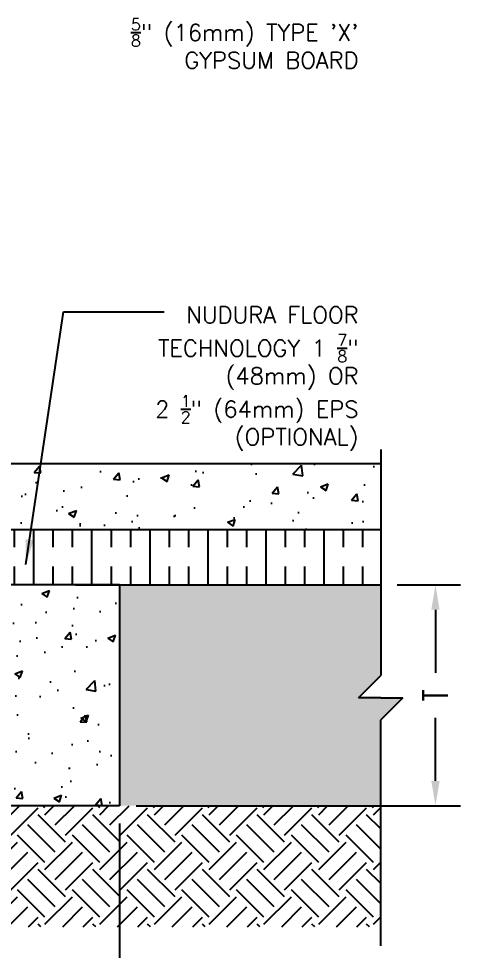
# Model space of a CAD drawing. Header units: inches. Extents: x -103.2 to -49, y 171.3 to 240.3.
# Drawn here: x -68.94 to -48.97, y 195.25 to 237.43 of the extents above; entities that cross this region are included whole.
import ezdxf

# ---------------------------------------------------------------- set-up
doc = ezdxf.new("R2010")
doc.units = ezdxf.units.IN
doc.header["$MEASUREMENT"] = 0
for name, color, linetype in [('HATCH', 12, 'Continuous'), ('line25', 2, 'Continuous'), ('LINE50', 5, 'Continuous'), ('LINE9', 9, 'Continuous'), ('TEXT', 4, 'Continuous')]:
    doc.layers.add(name, color=color, linetype=linetype)
doc.styles.add('DIM', font='romans.shx', dxfattribs={"width": 0.7})
doc.styles.add('ROMANS', font='romans')
doc.dimstyles.new('ext', dxfattribs={"dimscale": 12, "dimtxt": 0.09375, "dimasz": 0.09375, "dimexe": 0.09375, "dimexo": 0.0625, "dimgap": 0.0625, "dimtad": 0, "dimjust": 1, "dimdec": 1, "dimzin": 3, "dimdsep": 46, "dimlunit": 4, "dimtxsty": 'DIM', "dimcen": 0.09, "dimdle": 0.09375, "dimclrt": 4, "dimadec": 0, "dimazin": 0, "dimtfac": 1, "dimtdec": 1, "dimtmove": 2, "dimatfit": 3, "dimfxl": 0, "dimfrac": 2, "dimtolj": 1, "dimtzin": 0, "dimarcsym": 0})

# ---------------------------------------------------------------- blocks, each defined once
blk = doc.blocks.new('*D3')
at = {"layer": 'Defpoints', "color": 0}
for p in [(-73.373, 201.796), (-64.373, 201.753), (-64.373, 193.084)]:
    blk.add_point(p, dxfattribs=at)
at = {"layer": 'TEXT', "color": 0, "lineweight": -2}
for p, q in [((-73.373, 201.046), (-73.373, 191.959)), ((-64.373, 201.003), (-64.373, 191.959)), ((-72.248, 193.084), (-70.177, 193.084)), ((-65.498, 193.084), (-68.152, 193.084))]:
    blk.add_line(p, q, dxfattribs=at)
at = {"layer": 'TEXT', "color": 0}
for points in [[(-72.248, 193.271), (-72.248, 192.896), (-73.373, 193.084)], [(-65.498, 193.271), (-65.498, 192.896), (-64.373, 193.084)]]:
    blk.add_solid(points, dxfattribs=at)
at = {"layer": 'TEXT', "color": 4, "insert": (-69.164, 193.084), "char_height": 1.125, "attachment_point": 5, "style": 'DIM'}
blk.add_mtext('\\A1;P', dxfattribs=at)
blk = doc.blocks.new('*D4')
at = {"layer": 'Defpoints', "color": 0}
for p in [(-52.573, 211.796), (-64.373, 201.796), (-50.098, 201.796)]:
    blk.add_point(p, dxfattribs=at)
at = {"layer": 'TEXT', "color": 0, "lineweight": -2}
for p, q in [((-51.823, 211.796), (-48.973, 211.796)), ((-50.098, 210.671), (-50.098, 207.809)), ((-50.098, 202.921), (-50.098, 205.784)), ((-63.623, 201.796), (-48.973, 201.796))]:
    blk.add_line(p, q, dxfattribs=at)
at = {"layer": 'TEXT', "color": 0}
for points in [[(-50.286, 210.671), (-49.911, 210.671), (-50.098, 211.796)], [(-50.286, 202.921), (-49.911, 202.921), (-50.098, 201.796)]]:
    blk.add_solid(points, dxfattribs=at)
at = {"layer": 'TEXT', "color": 4, "insert": (-50.098, 206.796), "char_height": 1.125, "attachment_point": 5, "rotation": 90, "style": 'DIM'}
blk.add_mtext('\\A1;T', dxfattribs=at)

msp = doc.modelspace()

# ---------------------------------------------------------------- hatches: boundary and pattern name
at = {"layer": 'HATCH'}
h = msp.add_hatch(dxfattribs=at)
h.set_pattern_fill('AR-CONC', color=256, scale=0.5, style=0)
h.paths.add_polyline_path([(-52.573, 214.296), (-52.573, 217.296), (-70.748, 217.296), (-70.748, 214.296)])
h.paths.add_polyline_path([(-83.998, 214.296), (-83.998, 217.296), (-102.173, 217.296), (-102.173, 214.296)])
h.paths.add_polyline_path([(-64.373, 201.796), (-64.373, 211.796), (-90.373, 211.796), (-90.373, 201.796)])
h = msp.add_hatch(dxfattribs=at)
h.set_pattern_fill('INSUL', color=256, scale=7, angle=90, style=0)
h.paths.add_polyline_path([(-70.748, 214.296), (-70.748, 212.296), (-71.186, 212.296), (-71.186, 211.796), (-64.373, 211.796), (-52.573, 211.796), (-52.573, 214.296)])
h.paths.add_polyline_path([(-102.173, 214.296), (-102.173, 211.796), (-88.373, 211.796), (-83.561, 211.796), (-83.561, 212.296), (-83.998, 212.296), (-83.998, 214.296)])
h = msp.add_hatch(dxfattribs=at)
h.set_pattern_fill('GRAVEL', color=256, scale=3, style=0)
h.set_pattern_definition([(228.0128, (2.16, 3), (-23.9999947, -27.00000402), [0.403608, -39.957264]), (184.9697, (1.89, 2.7), (36.000003155, 2.99997392), [0.692604, -68.567775]), (132.5104, (1.2, 2.64), (29.99997216, -33.00002602), [0.488364, -48.348096]), (267.2737, (0.03, 1.89), (2.99998805, 60.000000885), [0.630714, -62.440674]), (292.8337, (0, 1.26), (-15.00002972, 35.999989235), [0.618465, -61.22812]), (357.2737, (0.24, 0.69), (-60.000000885, 2.99998805), [0.630714, -62.440674]), (37.6942, (0.87, 0.66), (-39.000022037, -29.999971215), [0.834087, -82.574547]), (72.2553, (1.53, 1.17), (21.00003229, 65.999988694), [0.787464, -77.958963]), (121.4296, (1.77, 1.92), (-24.0000247, 38.99998511), [0.63285, -62.65222]), (175.2364, (1.44, 2.46), (33.00000284, -2.9999746), [0.722496, -35.40229]), (222.3974, (0.72, 2.52), (-36.000022053, -32.999976246), [0.934344, -92.500125]), (138.8141, (3, 1.86), (-21.00000884, 17.99999194), [0.318903, -31.571532]), (171.4692, (2.76, 2.07), (38.99999485, -6.00002373), [0.60671, -60.064533]), (225, (2.16, 2.16), (-3e-16, -3), [0.424263, -3.818376]), (203.1986, (1.95, 2.52), (14.9999992, 6.000004), [0.228474, -22.618845]), (291.8014, (1.74, 2.43), (-2.9999997, 9.0000008), [0.32311, -15.832386]), (30.9638, (1.86, 2.13), (8.9999941, 6.0000075), [0.524787, -16.96807]), (161.5651, (2.31, 2.4), (6.0000013, -2.9999952), [0.379473, -9.10736]), (16.3895, (0, 2.43), (30.0000066, 8.99997813), [0.5316, -52.628535]), (70.3462, (0.51, 2.58), (-11.99998574, -33.0000064), [0.445983, -44.152224]), (293.1986, (2.31, 3), (-6.000004, 14.9999992), [0.456945, -22.390374]), (343.6105, (2.49, 2.58), (-30.0000066, 8.99997813), [0.5316, -52.628535]), (339.444, (0, 0.57), (-15.00000553, 5.999988), [0.51264, -25.119372]), (294.7751, (0.48, 0.39), (-14.99997657, 33.00001027), [0.429534, -42.52393]), (66.8014, (2.34, 0), (6.000004, 14.9999992), [0.456945, -22.390374]), (17.354, (2.52, 0.42), (-39.00000606, -11.99998351), [0.502893, -49.786272]), (69.444, (0.87, 0), (-5.999988, -15.00000553), [0.25632, -25.375692]), (101.3099, (2.16, 0), (-2.9999929, 12.0000023), [0.15297, -15.144087]), (165.9638, (2.13, 0.15), (9.0000016, -2.9999942), [0.618465, -11.75085]), (186.009, (1.53, 0.3), (29.99999925, 2.99999795), [0.57315, -56.74177]), (303.6901, (1.86, 1.86), (-3.000004, 5.9999987), [0.432666, -10.383987]), (353.1572, (2.1, 1.5), (50.999998096, -6.000023994), [0.755382, -74.78269]), (60.9454, (2.85, 1.41), (-12.00000008, -21.00000115), [0.308868, -30.578022]), (90, (3, 1.68), (-3, 3), [0.18, -2.82]), (120.2564, (1.47, 0.39), (11.99998466, -21.00000737), [0.416772, -41.26056]), (48.0128, (1.26, 0.75), (23.9999947, 27.00000402), [0.807216, -39.553656]), (0, (1.8, 1.35), (3, 3), [0.78, -2.22]), (325.3048, (2.58, 1.35), (-29.99998278, 21.00002583), [0.474342, -46.959822]), (254.0546, (2.97, 1.08), (-2.9999997, -12.0000004), [0.436806, -21.403524]), (207.646, (2.85, 0.66), (-56.99998742, -30.00002314), [0.711195, -70.408422]), (175.4261, (2.22, 0.33), (-39.000001675, 2.999984403), [0.752397, -74.487222])])
h.paths.add_polyline_path([(-64.373, 201.796), (-52.573, 201.796), (-52.573, 205.687), (-51.573, 206.687), (-52.573, 206.687), (-53.573, 206.687), (-52.573, 207.687), (-52.573, 211.796), (-64.373, 211.796)])
h.paths.add_polyline_path([(-90.373, 211.796), (-102.173, 211.796), (-102.173, 207.687), (-101.173, 206.687), (-103.173, 206.687), (-102.173, 205.687), (-102.173, 201.796), (-90.373, 201.796)])
h.paths.add_polyline_path([(-101.198, 208.662), (-101.198, 209.899), (-92.213, 209.899), (-92.213, 208.662)])
h = msp.add_hatch(dxfattribs=at)
h.set_pattern_fill('EARTH', color=256, scale=7, angle=45, style=0)
h.paths.add_polyline_path([(-74.228, 201.796), (-90.373, 201.796), (-102.173, 201.796), (-102.173, 196.318), (-76.912, 196.318)])
h.paths.add_polyline_path([(-52.573, 201.796), (-64.373, 201.796), (-74.228, 201.796), (-76.912, 196.318), (-52.573, 196.318)])

# ---------------------------------------------------------------- linework, layer by layer
at = {"layer": 'line25'}
msp.add_line((-66.373, 211.796), (-52.573, 211.796), dxfattribs=at)
at = {"layer": 'LINE50'}
for p, q in [((-70.748, 217.296), (-52.573, 217.296)), ((-70.748, 214.296), (-52.573, 214.296)), ((-64.373, 211.796), (-90.373, 211.796)), ((-64.373, 211.796), (-64.373, 201.796)), ((-64.373, 201.796), (-90.373, 201.796))]:
    msp.add_line(p, q, dxfattribs=at)
at = {"layer": 'LINE9'}
for p, q in [((-52.573, 217.922), (-52.573, 207.687)), ((-53.573, 206.687), (-52.573, 207.687)), ((-52.573, 206.687), (-53.573, 206.687)), ((-51.573, 206.687), (-52.573, 205.687)), ((-52.573, 206.687), (-51.573, 206.687)), ((-52.573, 195.452), (-52.573, 205.687))]:
    msp.add_line(p, q, dxfattribs=at)
at = {"layer": 'TEXT'}
msp.add_lwpolyline([(-70.248, 236.848, 0, 0.36, 0), (-69.168, 236.848, 0, 0, 0), (-65.757, 236.848, 0, 0, 0)], format="xyseb", dxfattribs=at)

# ---------------------------------------------------------------- texts
at = {"layer": 'TEXT', "char_height": 0.75, "width": 14.1811, "attachment_point": 6, "style": 'ROMANS'}
for s, insert in [('\\A1;{\\H0.7x;\\S5/8;}" (16mm) TYPE \'X\' GYPSUM BOARD', (-53.574, 236.296)), ('\\A1;NUDURA FLOOR TECHNOLOGY 1 {\\H0.7x;\\S7/8;}" (48mm) OR \\P2 {\\H0.7x;\\S1/2;}" (64mm) EPS (OPTIONAL)', (-53.574, 221.13))]:
    msp.add_mtext(s, dxfattribs=dict(at, insert=insert))

# ---------------------------------------------------------------- dimensions: what is measured, and where the dimension line sits
at = {"layer": 'TEXT'}
dim = msp.add_linear_dim(base=(-50.098, 201.796), p1=(-52.573, 211.796), p2=(-64.373, 201.796), angle=90, text='T', dimstyle='ext', dxfattribs=at)
dim.commit()
dim.dimension.update_dxf_attribs({"geometry": '*D4', "text_midpoint": (-50.098, 206.796), "dimtype": 160})
dim = msp.add_linear_dim(base=(-64.373, 193.084), p1=(-73.373, 201.796), p2=(-64.373, 201.753), text='P', dimstyle='ext', dxfattribs=at)
dim.commit()
dim.dimension.update_dxf_attribs({"geometry": '*D3', "text_midpoint": (-69.164, 193.084), "dimtype": 160})

# ---------------------------------------------------------------- leaders
msp.add_leader([(-68.609, 212.721), (-66.908, 224.162), (-62.358, 224.162)], dimstyle='ext', dxfattribs=at)

doc.saveas('drawing.dxf')
